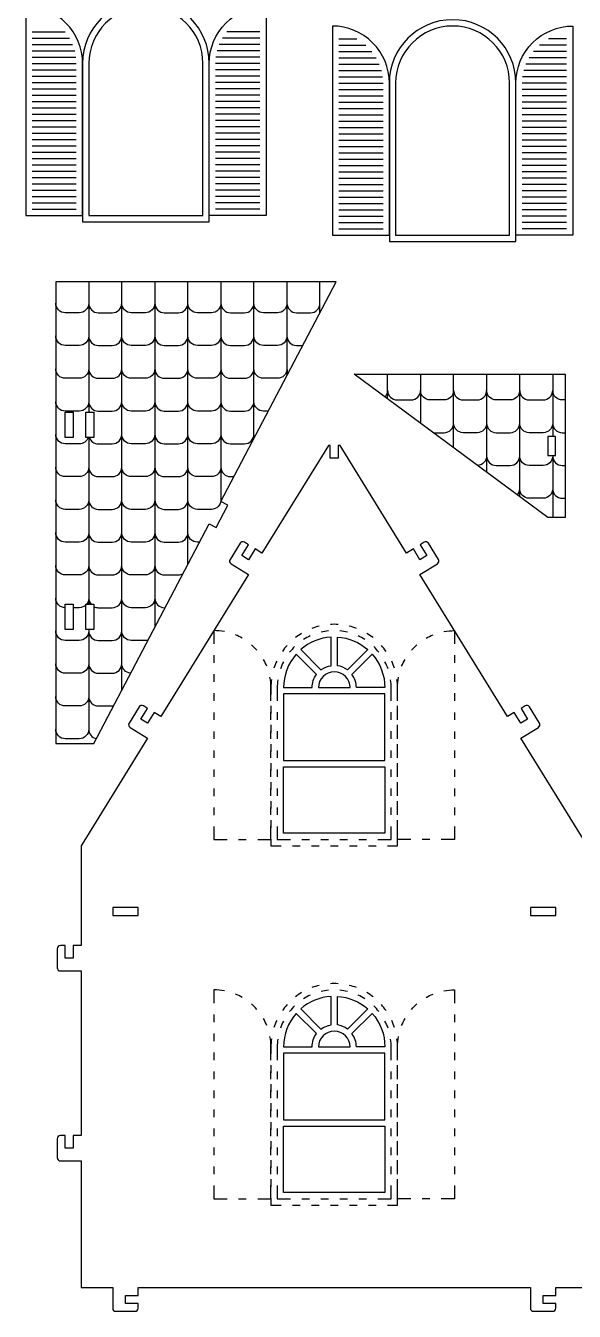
# Model space of a CAD drawing. Extents: x 2899 to 7450, y 515 to 3449.
# Drawn here: x 2899 to 3731, y 515 to 2464 of the extents above; entities that cross this region are included whole.
import ezdxf

# ---------------------------------------------------------------- set-up
doc = ezdxf.new("R2010")
doc.units = 0
doc.header["$MEASUREMENT"] = 0
doc.layers.add('LAYER1', color=18, linetype='CONTINUOUS')

msp = doc.modelspace()

# ---------------------------------------------------------------- linework, layer by layer
at = {"layer": 'LAYER1'}
for points in [[(2985.6, 2406.6), (2985.6, 2166.6), (3177.6, 2166.6), (3177.6, 2406.6, 1)], [(2899.2, 2176.2), (2985.6, 2176.2), (2985.6, 2406.6, 0.414214), (2899.2, 2493)], [(2995.2, 2406.6), (2995.2, 2176.2), (3168, 2176.2), (3168, 2406.6, 1)], [(3264, 2176.2), (3177.6, 2176.2), (3177.6, 2406.6, -0.414214), (3264, 2493)], [(3364.4, 2146.4), (3450.8, 2146.4), (3450.8, 2376.8, 0.414214), (3364.4, 2463.2)], [(3450.8, 2376.8), (3450.8, 2136.8), (3642.8, 2136.8), (3642.8, 2376.8, 1)], [(3460.4, 2376.8), (3460.4, 2146.4), (3633.2, 2146.4), (3633.2, 2376.8, 1)], [(3729.2, 2146.4), (3642.8, 2146.4), (3642.8, 2376.8, -0.414214), (3729.2, 2463.2)], [(3316.4, 1517.8), (3347.1, 1487.1, -0.125326), (3362.4, 1493.4), (3362.4, 1536.8, 0.166595)], [(3372, 1536.8, -0.166595), (3418, 1517.8), (3387.3, 1487.1, 0.125326), (3372, 1493.4)], [(3309.6, 1511, 0.182708), (3290.4, 1460.2), (3333.6, 1460.2, -0.161906), (3340.3, 1480.3)], [(3424.8, 1511, -0.182708), (3444, 1460.2), (3400.8, 1460.2, 0.161906), (3394.1, 1480.3)], [(3391.2, 1460.2, 1), (3343.2, 1460.2)], [(3316.4, 973.1), (3347.1, 942.5, -0.125326), (3362.4, 948.8), (3362.4, 992.2, 0.166595)], [(3372, 992.2, -0.166595), (3418, 973.1), (3387.3, 942.5, 0.125326), (3372, 948.8)], [(3309.6, 966.4, 0.182708), (3290.4, 915.5), (3333.6, 915.5, -0.161906), (3340.3, 935.7)], [(3424.8, 966.4, -0.182708), (3444, 915.5), (3400.8, 915.5, 0.161906), (3394.1, 935.7)], [(3391.2, 915.5, 1), (3343.2, 915.5)]]:
    msp.add_lwpolyline(points, format="xyb", close=True, dxfattribs=at)
for points in [[(2908.8, 2454.6), (2959.2, 2454.6)], [(2908.8, 2445), (2965.7, 2445)], [(3254.4, 2445), (3197.5, 2445)], [(3254.4, 2454.6), (3204.1, 2454.6)], [(3374, 2444), (3401.6, 2444)], [(3719.6, 2444), (3692, 2444)], [(2908.8, 2435.4), (2970.4, 2435.4)], [(2908.8, 2425.8), (2973.6, 2425.8)], [(3254.4, 2425.8), (3189.7, 2425.8)], [(3254.4, 2435.4), (3192.8, 2435.4)], [(3374, 2434.4), (3415.2, 2434.4)], [(3374, 2424.8), (3424.4, 2424.8)], [(3719.6, 2424.8), (3669.3, 2424.8)], [(3719.6, 2434.4), (3678.4, 2434.4)], [(2908.8, 2416.2), (2975.4, 2416.2)], [(2908.8, 2406.6), (2976, 2406.6)], [(3254.4, 2406.6), (3187.2, 2406.6)], [(3254.4, 2416.2), (3187.8, 2416.2)], [(3374, 2415.2), (3430.9, 2415.2)], [(3374, 2405.6), (3435.6, 2405.6)], [(3719.6, 2405.6), (3658, 2405.6)], [(3719.6, 2415.2), (3662.7, 2415.2)], [(2908.8, 2397), (2976, 2397)], [(2908.8, 2387.4), (2976, 2387.4)], [(2908.8, 2377.8), (2976, 2377.8)], [(3254.4, 2397), (3187.2, 2397)], [(3254.4, 2387.4), (3187.2, 2387.4)], [(3254.4, 2377.8), (3187.2, 2377.8)], [(3374, 2396), (3438.8, 2396)], [(3374, 2386.4), (3440.6, 2386.4)], [(3719.6, 2386.4), (3653, 2386.4)], [(3719.6, 2396), (3654.9, 2396)], [(2908.8, 2368.2), (2976, 2368.2)], [(2908.8, 2358.6), (2976, 2358.6)], [(3254.4, 2368.2), (3187.2, 2368.2)], [(3254.4, 2358.6), (3187.2, 2358.6)], [(3374, 2376.8), (3441.2, 2376.8)], [(3374, 2367.2), (3441.2, 2367.2)], [(3719.6, 2376.8), (3652.4, 2376.8)], [(3719.6, 2367.2), (3652.4, 2367.2)], [(2908.8, 2349), (2976, 2349)], [(2908.8, 2339.4), (2976, 2339.4)], [(3254.4, 2349), (3187.2, 2349)], [(3254.4, 2339.4), (3187.2, 2339.4)], [(3374, 2357.6), (3441.2, 2357.6)], [(3374, 2348), (3441.2, 2348)], [(3719.6, 2357.6), (3652.4, 2357.6)], [(3719.6, 2348), (3652.4, 2348)], [(2908.8, 2329.8), (2976, 2329.8)], [(2908.8, 2320.2), (2976, 2320.2)], [(3254.4, 2329.8), (3187.2, 2329.8)], [(3254.4, 2320.2), (3187.2, 2320.2)], [(3374, 2338.4), (3441.2, 2338.4)], [(3374, 2328.8), (3441.2, 2328.8)], [(3719.6, 2338.4), (3652.4, 2338.4)], [(3719.6, 2328.8), (3652.4, 2328.8)], [(2908.8, 2310.6), (2976, 2310.6)], [(2908.8, 2301), (2976, 2301)], [(3254.4, 2310.6), (3187.2, 2310.6)], [(3254.4, 2301), (3187.2, 2301)], [(3374, 2319.2), (3441.2, 2319.2)], [(3374, 2309.6), (3441.2, 2309.6)], [(3374, 2300), (3441.2, 2300)], [(3719.6, 2319.2), (3652.4, 2319.2)], [(3719.6, 2309.6), (3652.4, 2309.6)], [(3719.6, 2300), (3652.4, 2300)], [(2908.8, 2291.4), (2976, 2291.4)], [(2908.8, 2281.8), (2976, 2281.8)], [(3254.4, 2291.4), (3187.2, 2291.4)], [(3254.4, 2281.8), (3187.2, 2281.8)], [(3374, 2290.4), (3441.2, 2290.4)], [(3374, 2280.8), (3441.2, 2280.8)], [(3719.6, 2290.4), (3652.4, 2290.4)], [(3719.6, 2280.8), (3652.4, 2280.8)], [(2908.8, 2272.2), (2976, 2272.2)], [(2908.8, 2262.6), (2976, 2262.6)], [(3254.4, 2272.2), (3187.2, 2272.2)], [(3254.4, 2262.6), (3187.2, 2262.6)], [(3374, 2271.2), (3441.2, 2271.2)], [(3374, 2261.6), (3441.2, 2261.6)], [(3719.6, 2271.2), (3652.4, 2271.2)], [(3719.6, 2261.6), (3652.4, 2261.6)], [(2908.8, 2253), (2976, 2253)], [(2908.8, 2243.4), (2976, 2243.4)], [(3254.4, 2253), (3187.2, 2253)], [(3254.4, 2243.4), (3187.2, 2243.4)], [(3374, 2252), (3441.2, 2252)], [(3374, 2242.4), (3441.2, 2242.4)], [(3719.6, 2252), (3652.4, 2252)], [(3719.6, 2242.4), (3652.4, 2242.4)], [(2908.8, 2233.8), (2976, 2233.8)], [(2908.8, 2224.2), (2976, 2224.2)], [(3254.4, 2233.8), (3187.2, 2233.8)], [(3254.4, 2224.2), (3187.2, 2224.2)], [(3374, 2232.8), (3441.2, 2232.8)], [(3374, 2223.2), (3441.2, 2223.2)], [(3719.6, 2232.8), (3652.4, 2232.8)], [(3719.6, 2223.2), (3652.4, 2223.2)], [(2908.8, 2214.6), (2976, 2214.6)], [(2908.8, 2205), (2976, 2205)], [(3254.4, 2214.6), (3187.2, 2214.6)], [(3254.4, 2205), (3187.2, 2205)], [(3374, 2213.6), (3441.2, 2213.6)], [(3374, 2204), (3441.2, 2204)], [(3719.6, 2213.6), (3652.4, 2213.6)], [(3719.6, 2204), (3652.4, 2204)], [(2908.8, 2195.4), (2976, 2195.4)], [(2908.8, 2185.8), (2976, 2185.8)], [(3254.4, 2195.4), (3187.2, 2195.4)], [(3254.4, 2185.8), (3187.2, 2185.8)], [(3374, 2194.4), (3441.2, 2194.4)], [(3374, 2184.8), (3441.2, 2184.8)], [(3719.6, 2194.4), (3652.4, 2194.4)], [(3719.6, 2184.8), (3652.4, 2184.8)], [(3374, 2175.2), (3441.2, 2175.2)], [(3374, 2165.6), (3441.2, 2165.6)], [(3719.6, 2175.2), (3652.4, 2175.2)], [(3719.6, 2165.6), (3652.4, 2165.6)], [(3374, 2156), (3441.2, 2156)], [(3719.6, 2156), (3652.4, 2156)], [(2994.9, 2075.4), (2994.9, 1878)], [(3045, 1456.6), (3045, 2075.4)], [(3095.1, 2075.4), (3095.1, 1551.9)], [(3145.2, 1647.2), (3145.2, 2075.4)], [(3195.3, 2075.4), (3195.3, 1742.6)], [(3245.4, 1837.9), (3245.4, 2075.4)], [(3295.5, 2075.4), (3295.5, 1933.2)], [(3345.6, 2028.6), (3345.6, 2075.4)], [(3448.1, 1897.9), (3448.1, 1935.5)], [(3498.2, 1935.5), (3498.2, 1860.8)], [(3548.3, 1823.7), (3548.3, 1935.5)], [(3598.4, 1935.5), (3598.4, 1786.5)], [(3648.5, 1749.4), (3648.5, 1935.5)], [(3698.6, 1935.5), (3698.6, 1841.1)], [(2994.9, 1839.6), (2994.9, 1586.5)], [(3698.6, 1812.3), (3698.6, 1717.9)], [(3184.8, 1509.2), (3184.8, 1497.7)], [(3549.6, 1509.2), (3549.6, 1497.7)], [(3184.8, 1480.4), (3184.8, 1468.9)], [(3549.6, 1480.4), (3549.6, 1468.9)], [(3184.8, 1451.6), (3184.8, 1440)], [(3271.2, 1460.2), (3271.2, 1449.7)], [(3280.8, 1460.2), (3280.8, 1440.1)], [(3549.6, 1451.6), (3549.6, 1440)], [(3184.8, 1422.7), (3184.8, 1411.2)], [(3271.2, 1432.4), (3271.2, 1420.9)], [(3271.2, 1411.2), (3271.2, 1422.8)], [(3280.8, 1422.8), (3280.8, 1411.2)], [(3453.6, 1411.2), (3453.6, 1422.8)], [(3463.2, 1420.9), (3463.2, 1432.4)], [(3463.2, 1411.2), (3463.2, 1422.8)], [(3549.6, 1422.7), (3549.6, 1411.2)], [(3271.2, 1403.6), (3271.2, 1392)], [(3463.2, 1392), (3463.2, 1403.6)], [(3184.8, 1393.9), (3184.8, 1382.4)], [(3271.2, 1382.4), (3271.2, 1394)], [(3280.8, 1394), (3280.8, 1382.4)], [(3453.6, 1382.4), (3453.6, 1394)], [(3463.2, 1382.4), (3463.2, 1394)], [(3549.6, 1393.9), (3549.6, 1382.4)], [(3184.8, 1365.1), (3184.8, 1353.6)], [(3271.2, 1374.7), (3271.2, 1363.2)], [(3271.2, 1353.6), (3271.2, 1365.1)], [(3280.8, 1365.1), (3280.8, 1353.6)], [(3453.6, 1353.6), (3453.6, 1365.1)], [(3463.2, 1363.2), (3463.2, 1374.7)], [(3463.2, 1353.6), (3463.2, 1365.1)], [(3549.6, 1365.1), (3549.6, 1353.6)], [(3271.2, 1345.9), (3271.2, 1334.4)], [(3463.2, 1334.4), (3463.2, 1345.9)], [(3184.8, 1336.3), (3184.8, 1324.8)], [(3271.2, 1324.8), (3271.2, 1336.3)], [(3280.8, 1336.3), (3280.8, 1324.8)], [(3453.6, 1324.8), (3453.6, 1336.3)], [(3463.2, 1324.8), (3463.2, 1336.3)], [(3549.6, 1336.3), (3549.6, 1324.8)], [(3184.8, 1307.5), (3184.8, 1295.9)], [(3271.2, 1317.1), (3271.2, 1305.6)], [(3271.2, 1296), (3271.2, 1307.5)], [(3280.8, 1307.5), (3280.8, 1296)], [(3453.6, 1296), (3453.6, 1307.5)], [(3463.2, 1305.6), (3463.2, 1317.1)], [(3463.2, 1296), (3463.2, 1307.5)], [(3549.6, 1307.5), (3549.6, 1295.9)], [(3271.2, 1288.3), (3271.2, 1276.8)], [(3463.2, 1276.8), (3463.2, 1288.3)], [(3184.8, 1278.7), (3184.8, 1267.1)], [(3271.2, 1267.2), (3271.2, 1278.7)], [(3280.8, 1278.7), (3280.8, 1267.2)], [(3453.6, 1267.2), (3453.6, 1278.7)], [(3463.2, 1267.2), (3463.2, 1278.7)], [(3549.6, 1278.7), (3549.6, 1267.1)], [(3184.8, 1249.8), (3184.8, 1229.8)], [(3251.1, 1229.8), (3271.2, 1229.8), (3271.2, 1249.9)], [(3271.2, 1259.5), (3271.2, 1247.9)], [(3280.8, 1249.9), (3280.8, 1229.8), (3300.9, 1229.8)], [(3433.5, 1229.8), (3453.6, 1229.8), (3453.6, 1249.9)], [(3463.2, 1247.9), (3463.2, 1259.5)], [(3483.4, 1229.8), (3463.2, 1229.8), (3463.2, 1249.9)], [(3549.6, 1249.8), (3549.6, 1229.8)], [(3184.8, 1229.8), (3205, 1229.8)], [(3222.2, 1229.8), (3233.8, 1229.8)], [(3271.2, 1230.7), (3271.2, 1220.2), (3286.5, 1220.2)], [(3318.2, 1229.8), (3329.7, 1229.8)], [(3347, 1229.8), (3358.6, 1229.8)], [(3375.9, 1229.8), (3387.4, 1229.8)], [(3404.7, 1229.8), (3416.2, 1229.8)], [(3447.9, 1220.2), (3463.2, 1220.2), (3463.2, 1230.7)], [(3512.2, 1229.8), (3500.6, 1229.8)], [(3549.6, 1229.8), (3529.5, 1229.8)], [(3303.8, 1220.2), (3315.3, 1220.2)], [(3332.6, 1220.2), (3344.2, 1220.2)], [(3361.4, 1220.2), (3373, 1220.2)], [(3390.3, 1220.2), (3401.8, 1220.2)], [(3419.1, 1220.2), (3430.6, 1220.2)], [(3184.8, 964.6), (3184.8, 953.1)], [(3549.6, 964.6), (3549.6, 953.1)], [(3184.8, 935.8), (3184.8, 924.2)], [(3549.6, 935.8), (3549.6, 924.2)], [(3184.8, 906.9), (3184.8, 895.4)], [(3271.2, 915.5), (3271.2, 905.1)], [(3280.8, 915.5), (3280.8, 895.4)], [(3549.6, 906.9), (3549.6, 895.4)], [(3184.8, 878.1), (3184.8, 866.6)], [(3271.2, 887.8), (3271.2, 876.2)], [(3271.2, 866.6), (3271.2, 878.2)], [(3280.8, 878.2), (3280.8, 866.6)], [(3453.6, 866.6), (3453.6, 878.2)], [(3463.2, 876.2), (3463.2, 887.8)], [(3463.2, 866.6), (3463.2, 878.2)], [(3549.6, 878.1), (3549.6, 866.6)], [(3271.2, 858.9), (3271.2, 847.4)], [(3463.2, 847.4), (3463.2, 858.9)], [(3184.8, 849.3), (3184.8, 837.8)], [(3271.2, 837.8), (3271.2, 849.3)], [(3280.8, 849.3), (3280.8, 837.8)], [(3453.6, 837.8), (3453.6, 849.3)], [(3463.2, 837.8), (3463.2, 849.3)], [(3549.6, 849.3), (3549.6, 837.8)], [(3184.8, 820.5), (3184.8, 809)], [(3271.2, 830.1), (3271.2, 818.6)], [(3271.2, 809), (3271.2, 820.5)], [(3280.8, 820.5), (3280.8, 809)], [(3453.6, 809), (3453.6, 820.5)], [(3463.2, 818.6), (3463.2, 830.1)], [(3463.2, 809), (3463.2, 820.5)], [(3549.6, 820.5), (3549.6, 809)], [(3271.2, 801.3), (3271.2, 789.8)], [(3463.2, 789.8), (3463.2, 801.3)], [(3184.8, 791.7), (3184.8, 780.1)], [(3271.2, 780.2), (3271.2, 791.7)], [(3280.8, 791.7), (3280.8, 780.2)], [(3453.6, 780.2), (3453.6, 791.7)], [(3463.2, 780.2), (3463.2, 791.7)], [(3549.6, 791.7), (3549.6, 780.1)], [(3184.8, 762.9), (3184.8, 751.3)], [(3271.2, 772.5), (3271.2, 761)], [(3271.2, 751.4), (3271.2, 762.9)], [(3280.8, 762.9), (3280.8, 751.4)], [(3453.6, 751.4), (3453.6, 762.9)], [(3463.2, 761), (3463.2, 772.5)], [(3463.2, 751.4), (3463.2, 762.9)], [(3549.6, 762.9), (3549.6, 751.3)], [(3271.2, 743.7), (3271.2, 732.1)], [(3463.2, 732.1), (3463.2, 743.7)], [(3184.8, 734), (3184.8, 722.5)], [(3271.2, 722.5), (3271.2, 734.1)], [(3280.8, 734.1), (3280.8, 722.5)], [(3453.6, 722.5), (3453.6, 734.1)], [(3463.2, 722.5), (3463.2, 734.1)], [(3549.6, 734), (3549.6, 722.5)], [(3184.8, 705.2), (3184.8, 685.1)], [(3251.1, 685.1), (3271.2, 685.1), (3271.2, 705.2)], [(3271.2, 714.9), (3271.2, 703.3)], [(3280.8, 705.2), (3280.8, 685.1), (3300.9, 685.1)], [(3433.5, 685.1), (3453.6, 685.1), (3453.6, 705.2)], [(3463.2, 703.3), (3463.2, 714.9)], [(3483.4, 685.1), (3463.2, 685.1), (3463.2, 705.2)], [(3549.6, 705.2), (3549.6, 685.1)], [(3184.8, 685.1), (3205, 685.1)], [(3222.2, 685.1), (3233.8, 685.1)], [(3271.2, 686), (3271.2, 675.5), (3286.5, 675.5)], [(3318.2, 685.1), (3329.7, 685.1)], [(3347, 685.1), (3358.6, 685.1)], [(3375.9, 685.1), (3387.4, 685.1)], [(3404.7, 685.1), (3416.2, 685.1)], [(3447.9, 675.5), (3463.2, 675.5), (3463.2, 686)], [(3512.2, 685.1), (3500.6, 685.1)], [(3549.6, 685.1), (3529.5, 685.1)], [(3303.8, 675.5), (3315.3, 675.5)], [(3332.6, 675.5), (3344.2, 675.5)], [(3361.4, 675.5), (3373, 675.5)], [(3390.3, 675.5), (3401.8, 675.5)], [(3419.1, 675.5), (3430.6, 675.5)]]:
    msp.add_lwpolyline(points, dxfattribs=at)
for points in [[(3195.2, 1742.5), (3370.2, 2075.4), (2944.8, 2075.4), (2944.8, 1375.5), (3002.4, 1375.5), (3177.4, 1708.5), (3188, 1702.9), (3205.8, 1736.9)], [(3397.5, 1935.5), (3717.4, 1935.5), (3717.4, 1717.9), (3691, 1717.9)], [(2959.2, 1878), (2971.2, 1878), (2971.2, 1839.6), (2959.2, 1839.6)], [(2990.4, 1878), (3002.4, 1878), (3002.4, 1839.6), (2990.4, 1839.6)], [(3703, 1841.1), (3691, 1841.1), (3691, 1812.3), (3703, 1812.3)], [(2959.2, 1586.5), (2971.2, 1586.5), (2971.2, 1548.1), (2959.2, 1548.1)], [(2990.4, 1586.5), (3002.4, 1586.5), (3002.4, 1548.1), (2990.4, 1548.1)], [(3444, 1450.6), (3290.4, 1450.6), (3290.4, 1349.8), (3444, 1349.8)], [(3444, 1340.2), (3444, 1239.4), (3290.4, 1239.4), (3290.4, 1340.2)], [(3031.2, 1126.7), (3031.2, 1114.7), (3069.6, 1114.7), (3069.6, 1126.7)], [(3664.8, 1126.7), (3664.8, 1114.7), (3703.2, 1114.7), (3703.2, 1126.7)], [(3444, 905.9), (3290.4, 905.9), (3290.4, 805.1), (3444, 805.1)], [(3444, 795.5), (3444, 694.7), (3290.4, 694.7), (3290.4, 795.5)]]:
    msp.add_lwpolyline(points, close=True, dxfattribs=at)
for points in [[(2994.9, 2042.9, -0.414214), (2980.5, 2028.5), (2959.2, 2028.5, -0.414214), (2944.8, 2042.9)], [(2994.9, 2042.9, 0.414214), (3009.3, 2028.5), (3030.6, 2028.5, 0.414214), (3045, 2042.9)], [(3095.1, 2042.9, -0.414214), (3080.7, 2028.5), (3059.4, 2028.5, -0.414214), (3045, 2042.9)], [(3095.1, 2042.9, 0.414214), (3109.5, 2028.5), (3130.8, 2028.5, 0.414214), (3145.2, 2042.9)], [(3195.3, 2042.9, -0.414214), (3180.9, 2028.5), (3159.6, 2028.5, -0.414214), (3145.2, 2042.9)], [(3195.3, 2042.9, 0.414214), (3209.7, 2028.5), (3231, 2028.5, 0.414214), (3245.4, 2042.9)], [(3295.5, 2042.9, -0.414214), (3281.1, 2028.5), (3259.8, 2028.5, -0.414214), (3245.4, 2042.9)], [(3295.5, 2042.9, 0.414214), (3309.9, 2028.5), (3331.2, 2028.5, 0.414214), (3345.6, 2042.9)], [(2994.9, 1993.3, -0.414214), (2980.5, 1978.9), (2959.2, 1978.9, -0.414214), (2944.8, 1993.3)], [(2994.9, 1993.3, 0.414214), (3009.3, 1978.9), (3030.6, 1978.9, 0.414214), (3045, 1993.3)], [(3095.1, 1993.3, -0.414214), (3080.7, 1978.9), (3059.4, 1978.9, -0.414214), (3045, 1993.3)], [(3095.1, 1993.3, 0.414214), (3109.5, 1978.9), (3130.8, 1978.9, 0.414214), (3145.2, 1993.3)], [(3195.3, 1993.3, -0.414214), (3180.9, 1978.9), (3159.6, 1978.9, -0.414214), (3145.2, 1993.3)], [(3195.3, 1993.3, 0.414214), (3209.7, 1978.9), (3231, 1978.9, 0.414214), (3245.4, 1993.3)], [(3295.5, 1993.3, -0.414214), (3281.1, 1978.9), (3259.8, 1978.9, -0.414214), (3245.4, 1993.3)], [(3295.5, 1993.3, 0.414214), (3309.9, 1978.9), (3319.4, 1978.9)], [(2994.9, 1943.6, -0.414214), (2980.5, 1929.2), (2959.2, 1929.2, -0.414214), (2944.8, 1943.6)], [(2994.9, 1943.6, 0.414214), (3009.3, 1929.2), (3030.6, 1929.2, 0.414214), (3045, 1943.6)], [(3095.1, 1943.6, -0.414214), (3080.7, 1929.2), (3059.4, 1929.2, -0.414214), (3045, 1943.6)], [(3095.1, 1943.6, 0.414214), (3109.5, 1929.2), (3130.8, 1929.2, 0.414214), (3145.2, 1943.6)], [(3195.3, 1943.6, -0.414214), (3180.9, 1929.2), (3159.6, 1929.2, -0.414214), (3145.2, 1943.6)], [(3195.3, 1943.6, 0.414214), (3209.7, 1929.2), (3231, 1929.2, 0.414214), (3245.4, 1943.6)], [(3295.5, 1943.6, -0.414214), (3281.1, 1929.2), (3259.8, 1929.2, -0.414214), (3245.4, 1943.6)], [(3295.5, 1943.6, 0.126595), (3297.3, 1936.6)], [(3448.1, 1910.8, -0.191627), (3444.2, 1900.9)], [(3448.1, 1910.8, 0.414214), (3462.5, 1896.4), (3483.8, 1896.4, 0.414214), (3498.2, 1910.8)], [(3548.3, 1910.8, -0.414214), (3533.9, 1896.4), (3512.6, 1896.4, -0.414214), (3498.2, 1910.8)], [(3548.3, 1910.8, 0.414214), (3562.7, 1896.4), (3584, 1896.4, 0.414214), (3598.4, 1910.8)], [(3648.5, 1910.8, -0.414214), (3634.1, 1896.4), (3612.8, 1896.4, -0.414214), (3598.4, 1910.8)], [(3648.5, 1910.8, 0.414214), (3662.9, 1896.4), (3684.2, 1896.4, 0.414214), (3698.6, 1910.8)], [(3717.4, 1896.4), (3713, 1896.4, -0.414214), (3698.6, 1910.8)], [(2994.9, 1893.9, -0.414214), (2980.5, 1879.5), (2959.2, 1879.5, -0.414214), (2944.8, 1893.9)], [(2994.9, 1893.9, 0.414214), (3009.3, 1879.5), (3030.6, 1879.5, 0.414214), (3045, 1893.9)], [(3095.1, 1893.9, -0.414214), (3080.7, 1879.5), (3059.4, 1879.5, -0.414214), (3045, 1893.9)], [(3095.1, 1893.9, 0.414214), (3109.5, 1879.5), (3130.8, 1879.5, 0.414214), (3145.2, 1893.9)], [(3195.3, 1893.9, -0.414214), (3180.9, 1879.5), (3159.6, 1879.5, -0.414214), (3145.2, 1893.9)], [(3195.3, 1893.9, 0.414214), (3209.7, 1879.5), (3231, 1879.5, 0.414214), (3245.4, 1893.9)], [(3267.2, 1879.5), (3259.8, 1879.5, -0.414214), (3245.4, 1893.9)], [(3498.2, 1861.1, -0.004646), (3498.2, 1860.8)], [(3498.2, 1861.1, 0.004711), (3498.2, 1860.8)], [(3517.3, 1846.7), (3533.9, 1846.7, 0.414214), (3548.3, 1861.1)], [(3598.4, 1861.1, -0.414214), (3584, 1846.7), (3562.7, 1846.7, -0.414214), (3548.3, 1861.1)], [(3598.4, 1861.1, 0.414214), (3612.8, 1846.7), (3634.1, 1846.7, 0.414214), (3648.5, 1861.1)], [(3698.6, 1861.1, -0.414214), (3684.2, 1846.7), (3662.9, 1846.7, -0.414214), (3648.5, 1861.1)], [(3698.6, 1861.1, 0.414214), (3713, 1846.7), (3717.4, 1846.7)], [(2994.1, 1839.6, -0.321452), (2980.5, 1829.8), (2959.2, 1829.8, -0.414214), (2944.8, 1844.2)], [(2995.7, 1839.6, 0.321452), (3009.3, 1829.8), (3030.6, 1829.8, 0.414214), (3045, 1844.2)], [(3095.1, 1844.2, -0.414214), (3080.7, 1829.8), (3059.4, 1829.8, -0.414214), (3045, 1844.2)], [(3095.1, 1844.2, 0.414214), (3109.5, 1829.8), (3130.8, 1829.8, 0.414214), (3145.2, 1844.2)], [(3195.3, 1844.2, -0.414214), (3180.9, 1829.8), (3159.6, 1829.8, -0.414214), (3145.2, 1844.2)], [(3195.3, 1844.2, 0.414214), (3209.7, 1829.8), (3231, 1829.8, 0.414214), (3245.4, 1844.2)], [(3246.2, 1839.4, -0.084679), (3245.4, 1844.2)], [(3751.2, 1220.2), (3650.3, 1383.5), (3676.9, 1399.9, 0.414214), (3678.4, 1406.5), (3663.3, 1431, 0.414214), (3656.7, 1432.6), (3650.6, 1428.8), (3660.6, 1412.5), (3650.4, 1406.2), (3640.3, 1422.5), (3630.1, 1416.2), (3497.1, 1631.5), (3523.7, 1647.9, 0.414214), (3525.2, 1654.5), (3510.1, 1679, 0.414214), (3503.5, 1680.6), (3497.4, 1676.8), (3507.5, 1660.5), (3497.3, 1654.2), (3487.2, 1670.5), (3477, 1664.2), (3376.1, 1827.5), (3373.2, 1827.5), (3373.2, 1808.3), (3361.2, 1808.3), (3361.2, 1827.5), (3358.4, 1827.5), (3257.5, 1664.2), (3247.3, 1670.5), (3237.2, 1654.2), (3227, 1660.5), (3237, 1676.8), (3230.9, 1680.6, 0.414214), (3224.3, 1679), (3209.2, 1654.5, 0.414214), (3210.7, 1647.9), (3237.3, 1631.5), (3104.3, 1416.2), (3094.1, 1422.5), (3084, 1406.2), (3073.8, 1412.5), (3083.9, 1428.8), (3077.7, 1432.6, 0.414214), (3071.1, 1431), (3056, 1406.5, 0.414214), (3057.6, 1399.9), (3084.1, 1383.5), (2983.2, 1220.2), (2983.2, 1069.1), (2971.2, 1069.1), (2971.2, 1049.9), (2959.2, 1049.9), (2959.2, 1069.1), (2952, 1069.1, 0.414214), (2947.2, 1064.3), (2947.2, 1035.5, 0.414214), (2952, 1030.7), (2983.2, 1030.7), (2983.2, 781.1), (2971.2, 781.1), (2971.2, 761.9), (2959.2, 761.9), (2959.2, 781.1), (2952, 781.1, 0.414214), (2947.2, 776.3), (2947.2, 747.5, 0.414214), (2952, 742.7), (2983.2, 742.7), (2983.2, 550.7), (3031.2, 550.7), (3031.2, 519.5, 0.414214), (3036, 514.7), (3064.8, 514.7, 0.414214), (3069.6, 519.5), (3069.6, 526.7), (3050.4, 526.7), (3050.4, 538.7), (3069.6, 538.7), (3069.6, 550.7), (3664.8, 550.7), (3664.8, 519.5, 0.414214), (3669.6, 514.7), (3698.4, 514.7, 0.414214), (3703.2, 519.5), (3703.2, 526.7), (3684, 526.7), (3684, 538.7), (3703.2, 538.7), (3703.2, 550.7), (3751.2, 550.7)], [(2994.9, 1794.5, -0.414214), (2980.5, 1780.1), (2959.2, 1780.1, -0.414214), (2944.8, 1794.5)], [(2994.9, 1794.5, 0.414214), (3009.3, 1780.1), (3030.6, 1780.1, 0.414214), (3045, 1794.5)], [(3095.1, 1794.5, -0.414214), (3080.7, 1780.1), (3059.4, 1780.1, -0.414214), (3045, 1794.5)], [(3095.1, 1794.5, 0.414214), (3109.5, 1780.1), (3130.8, 1780.1, 0.414214), (3145.2, 1794.5)], [(3195.3, 1794.5, -0.414214), (3180.9, 1780.1), (3159.6, 1780.1, -0.414214), (3145.2, 1794.5)], [(3195.3, 1794.5, 0.414214), (3209.7, 1780.1), (3215, 1780.1)], [(3598.4, 1811.4, -0.40858), (3584.3, 1797)], [(3598.4, 1811.4, 0.414214), (3612.8, 1797), (3634.1, 1797, 0.414214), (3648.5, 1811.4)], [(3698.6, 1811.4, -0.414214), (3684.2, 1797), (3662.9, 1797, -0.414214), (3648.5, 1811.4)], [(3698.6, 1811.4, 0.414214), (3713, 1797), (3717.4, 1797)], [(3644.8, 1752.1, 0.184596), (3648.5, 1761.7)], [(3698.6, 1761.7, -0.414214), (3684.2, 1747.3), (3662.9, 1747.3, -0.414214), (3648.5, 1761.7)], [(3698.6, 1761.7, 0.414214), (3713, 1747.3), (3717.4, 1747.3)], [(2994.9, 1744.9, -0.414214), (2980.5, 1730.5), (2959.2, 1730.5, -0.414214), (2944.8, 1744.9)], [(2994.9, 1744.9, 0.414214), (3009.3, 1730.5), (3030.6, 1730.5, 0.414214), (3045, 1744.9)], [(3095.1, 1744.9, -0.414214), (3080.7, 1730.5), (3059.4, 1730.5, -0.414214), (3045, 1744.9)], [(3095.1, 1744.9, 0.414214), (3109.5, 1730.5), (3130.8, 1730.5, 0.414214), (3145.2, 1744.9)], [(3195.3, 1744.9, -0.414213), (3180.9, 1730.5), (3159.6, 1730.5, -0.414214), (3145.2, 1744.9)], [(3195.3, 1744.9, 0.035229), (3195.4, 1742.8)], [(2994.9, 1695.2, -0.414214), (2980.5, 1680.8), (2959.2, 1680.8, -0.414214), (2944.8, 1695.2)], [(2994.9, 1695.2, 0.414214), (3009.3, 1680.8), (3030.6, 1680.8, 0.414214), (3045, 1695.2)], [(3095.1, 1695.2, -0.414214), (3080.7, 1680.8), (3059.4, 1680.8, -0.414214), (3045, 1695.2)], [(3095.1, 1695.2, 0.414214), (3109.5, 1680.8), (3130.8, 1680.8, 0.414214), (3145.2, 1695.2)], [(3162.8, 1680.8), (3159.6, 1680.8, -0.414214), (3145.2, 1695.2)], [(2994.9, 1645.5, -0.414214), (2980.5, 1631.1), (2959.2, 1631.1, -0.414214), (2944.8, 1645.5)], [(2994.9, 1645.5, 0.414214), (3009.3, 1631.1), (3030.6, 1631.1, 0.414214), (3045, 1645.5)], [(3095.1, 1645.5, -0.414214), (3080.7, 1631.1), (3059.4, 1631.1, -0.414214), (3045, 1645.5)], [(3095.1, 1645.5, 0.414214), (3109.5, 1631.1), (3130.8, 1631.1, 0.124045), (3137.6, 1632.8)], [(2959.2, 1581.4, -0.414214), (2944.8, 1595.8)], [(2994.9, 1595.8, -0.414214), (2980.5, 1581.4), (2971.2, 1581.4)], [(2994.9, 1595.8, 0.177786), (2998.3, 1586.5)], [(3002.4, 1583.2, 0.125481), (3009.3, 1581.4), (3030.6, 1581.4, 0.414214), (3045, 1595.8)], [(3095.1, 1595.8, -0.414214), (3080.7, 1581.4), (3059.4, 1581.4, -0.414214), (3045, 1595.8)], [(3095.1, 1595.8, 0.414214), (3109.5, 1581.4), (3110.6, 1581.4)], [(2994.9, 1546.1, -0.414214), (2980.5, 1531.7), (2959.2, 1531.7, -0.414214), (2944.8, 1546.1)], [(2994.9, 1548.1), (2994.9, 1397.1, 0.354693), (3006.3, 1383)], [(2994.9, 1546.1, 0.414214), (3009.3, 1531.7), (3030.6, 1531.7, 0.414214), (3045, 1546.1)], [(3084.8, 1532.3, -0.072634), (3080.7, 1531.7), (3059.4, 1531.7, -0.414214), (3045, 1546.1)], [(3200.7, 1545.1, 0.046286), (3184.8, 1546.6), (3184.8, 1526.5)], [(3227.6, 1535.2, 0.033367), (3217.3, 1540.2)], [(3317.8, 1542.5, 0.030028), (3308.3, 1536)], [(3344.4, 1553.4, 0.030028), (3333.4, 1550)], [(3358.6, 1546.1, 0.033367), (3347.2, 1544.2)], [(3373, 1556, 0.030028), (3361.4, 1556)], [(3387.2, 1544.2, 0.033367), (3375.8, 1546.1)], [(3401, 1550, 0.030028), (3390, 1553.4)], [(3426.1, 1536, 0.030028), (3416.6, 1542.5)], [(3506.8, 1535.2, -0.033367), (3517.1, 1540.2)], [(3533.7, 1545.1, -0.046286), (3549.6, 1546.6), (3549.6, 1526.5)], [(3249.8, 1517.1, 0.033367), (3241.7, 1525.2)], [(3295.7, 1524.2, 0.030028), (3288.5, 1515.2)], [(3307.2, 1522.4, 0.033367), (3299.5, 1513.8)], [(3330.9, 1538.6, 0.033367), (3320.8, 1533)], [(3413.6, 1533, 0.033367), (3403.5, 1538.6)], [(3434.9, 1513.8, 0.033367), (3427.2, 1522.4)], [(3445.9, 1515.2, 0.030028), (3438.7, 1524.2)], [(3484.6, 1517.1, -0.033367), (3492.7, 1525.2)], [(3264.9, 1492.6, 0.033367), (3259.8, 1503)], [(3469.5, 1492.6, -0.033367), (3474.6, 1503)], [(2994.9, 1496.5, -0.414214), (2980.5, 1482.1), (2959.2, 1482.1, -0.414214), (2944.8, 1496.5)], [(2994.9, 1496.5, 0.414214), (3009.3, 1482.1), (3030.6, 1482.1, 0.414214), (3045, 1496.5)], [(3058.4, 1482.1, -0.394173), (3045, 1496.5)], [(3279.9, 1500.2, 0.030028), (3275.8, 1489.5)], [(3290.2, 1499.3, 0.033367), (3285.7, 1488.7)], [(3448.8, 1488.7, 0.033367), (3444.2, 1499.3)], [(3458.6, 1489.5, 0.030028), (3454.5, 1500.2)], [(3271.2, 1440.1), (3271.2, 1460.2, 0.046286), (3269.7, 1476.1)], [(3272, 1472.6, 0.03248), (3271.2, 1460.2)], [(3281.6, 1471.9, 0.03415), (3280.8, 1460.2)], [(3453.6, 1440.1), (3453.6, 1460.2, 0.03415), (3452.8, 1471.9)], [(3463.2, 1449.7), (3463.2, 1460.2, 0.03248), (3462.4, 1472.6)], [(3463.2, 1440.1), (3463.2, 1460.2, -0.046286), (3464.7, 1476.1)], [(2994.9, 1446.8, -0.414214), (2980.5, 1432.4), (2959.2, 1432.4, -0.414214), (2944.8, 1446.8)], [(2994.9, 1446.8, 0.414214), (3009.3, 1432.4), (3030.6, 1432.4, 0.030283), (3032.3, 1432.5)], [(2994.9, 1397.1, -0.414214), (2980.5, 1382.7), (2959.2, 1382.7, -0.414214), (2944.8, 1397.1)], [(3200.7, 1000.5, 0.046286), (3184.8, 1001.9), (3184.8, 981.9)], [(3227.6, 990.6, 0.033367), (3217.3, 995.6)], [(3317.8, 997.9, 0.030028), (3308.3, 991.4)], [(3344.4, 1008.8, 0.030028), (3333.4, 1005.4)], [(3358.6, 1001.5, 0.033367), (3347.2, 999.6)], [(3373, 1011.4, 0.030028), (3361.4, 1011.4)], [(3387.2, 999.6, 0.033367), (3375.8, 1001.5)], [(3401, 1005.4, 0.030028), (3390, 1008.8)], [(3426.1, 991.4, 0.030028), (3416.6, 997.9)], [(3506.8, 990.6, -0.033367), (3517.1, 995.6)], [(3533.7, 1000.5, -0.046286), (3549.6, 1001.9), (3549.6, 981.9)], [(3249.8, 972.4, 0.033367), (3241.7, 980.6)], [(3295.7, 979.6, 0.030028), (3288.5, 970.6)], [(3307.2, 977.7, 0.033367), (3299.5, 969.2)], [(3330.9, 994, 0.033367), (3320.8, 988.4)], [(3413.6, 988.4, 0.033367), (3403.5, 994)], [(3434.9, 969.2, 0.033367), (3427.2, 977.7)], [(3445.9, 970.6, 0.030028), (3438.7, 979.6)], [(3484.6, 972.4, -0.033367), (3492.7, 980.6)], [(3264.9, 948, 0.033367), (3259.8, 958.4)], [(3279.9, 955.6, 0.030028), (3275.8, 944.8)], [(3458.6, 944.8, 0.030028), (3454.5, 955.6)], [(3469.5, 948, -0.033367), (3474.6, 958.4)], [(3290.2, 954.7, 0.033367), (3285.7, 944.1)], [(3448.8, 944.1, 0.033367), (3444.2, 954.7)], [(3271.2, 895.4), (3271.2, 915.5, 0.046286), (3269.7, 931.4)], [(3272, 928, 0.03248), (3271.2, 915.5)], [(3281.6, 927.3, 0.03415), (3280.8, 915.5)], [(3453.6, 895.4), (3453.6, 915.5, 0.03415), (3452.8, 927.3)], [(3463.2, 905.1), (3463.2, 915.5, 0.03248), (3462.4, 928)], [(3463.2, 895.4), (3463.2, 915.5, -0.046286), (3464.7, 931.4)]]:
    msp.add_lwpolyline(points, format="xyb", dxfattribs=at)

doc.saveas('drawing.dxf')
